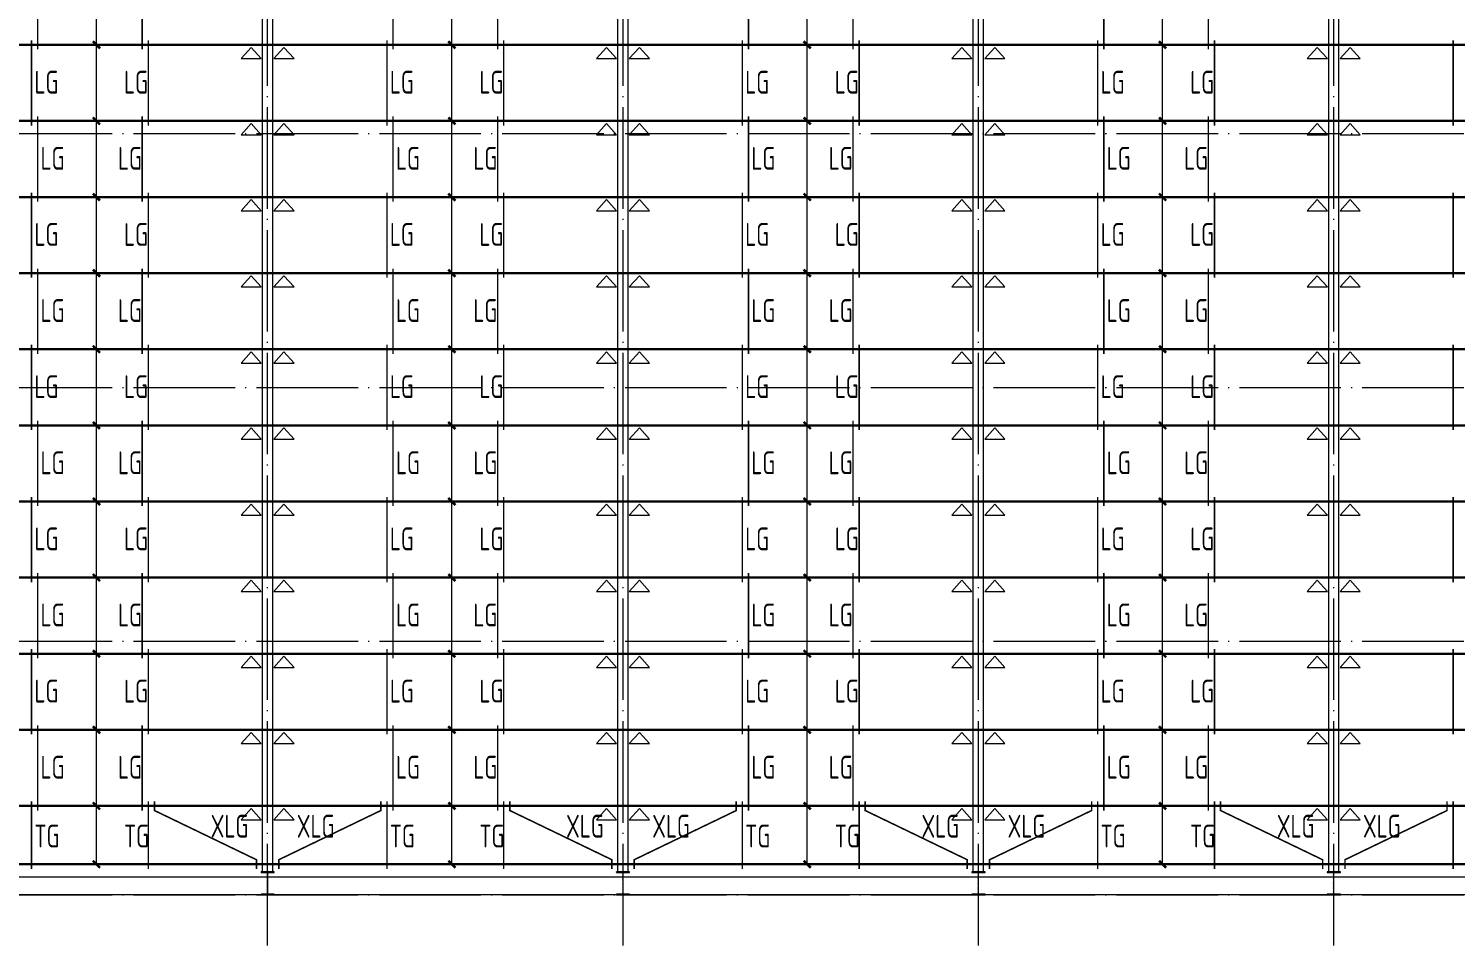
# Model space of a CAD drawing. Header units: millimetres. Extents: x 19781 to 898973, y -947928 to -267362.
# Drawn here: x 460426 to 488533, y -622370 to -604299 of the extents above; entities that cross this region are included whole.
import ezdxf

# ---------------------------------------------------------------- set-up
doc = ezdxf.new("R2010")
doc.units = ezdxf.units.MM
doc.header["$LTSCALE"] = 100
doc.linetypes.add('CENTER', pattern=[50.8, 31.75, -6.35, 6.35, -6.35])
doc.linetypes.add('DOTE', pattern=[2.42, 2, -0.2, 0.02, -0.2])
for name, color, linetype, lineweight in [('10', 7, 'Continuous', 18), ('C', 6, 'CENTER', 18), ('DOTE', 1, 'DOTE', 18), ('PUB_DIM', 3, 'Continuous', 18), ('THICK', 6, 'Continuous', 18), ('卫浴', 7, 'Continuous', 18), ('数字', 3, 'Continuous', 20), ('构件号', 1, 'Continuous', 18), ('系杆支撑', 2, 'Continuous', 18), ('钢柱', 4, 'Continuous', 20), ('钢梁', 4, 'Continuous', 5)]:
    doc.layers.add(name, color=color, linetype=linetype, lineweight=lineweight)
doc.styles.add('TSSD_REIN', font='tssdeng.shx', dxfattribs={"width": 0.7, "bigfont": 'hztxt.shx'})
pattern_1 = [(45, (0, 0), (-7.07106781, 7.07106781), []), (45, (0, 2.5), (-7.07106781, 7.07106781), [])]

msp = doc.modelspace()

# ---------------------------------------------------------------- hatches: boundary and pattern name
at = {"layer": '10', "ltscale": 100}
h = msp.add_hatch(dxfattribs=at)
h.set_pattern_fill('金属', color=256, style=0, pattern_type=0)
h.set_pattern_definition(pattern_1)
h.paths.add_polyline_path([(465140.21, -620932.05), (465266.21, -620932.05), (465266.21, -620920.05), (465006.21, -620920.05), (465006.21, -620932.05), (465132.21, -620932.05), (465132.21, -621358.05), (465006.21, -621358.05), (465006.21, -621370.05), (465266.21, -621370.05), (465266.21, -621358.05), (465140.21, -621358.05)], flags=0)
h = msp.add_hatch(dxfattribs=at)
h.set_pattern_fill('金属', color=256, style=0, pattern_type=0)
h.set_pattern_definition(pattern_1)
h.paths.add_polyline_path([(472140.21, -620932.05), (472266.21, -620932.05), (472266.21, -620920.05), (472006.21, -620920.05), (472006.21, -620932.05), (472132.21, -620932.05), (472132.21, -621358.05), (472006.21, -621358.05), (472006.21, -621370.05), (472266.21, -621370.05), (472266.21, -621358.05), (472140.21, -621358.05)], flags=0)
h = msp.add_hatch(dxfattribs=at)
h.set_pattern_fill('金属', color=256, style=0, pattern_type=0)
h.set_pattern_definition(pattern_1)
h.paths.add_polyline_path([(479140.21, -620932.05), (479266.21, -620932.05), (479266.21, -620920.05), (479006.21, -620920.05), (479006.21, -620932.05), (479132.21, -620932.05), (479132.21, -621358.05), (479006.21, -621358.05), (479006.21, -621370.05), (479266.21, -621370.05), (479266.21, -621358.05), (479140.21, -621358.05)], flags=0)
h = msp.add_hatch(dxfattribs=at)
h.set_pattern_fill('金属', color=256, style=0, pattern_type=0)
h.set_pattern_definition(pattern_1)
h.paths.add_polyline_path([(486140.21, -620932.05), (486266.21, -620932.05), (486266.21, -620920.05), (486006.21, -620920.05), (486006.21, -620932.05), (486132.21, -620932.05), (486132.21, -621358.05), (486006.21, -621358.05), (486006.21, -621370.05), (486266.21, -621370.05), (486266.21, -621358.05), (486140.21, -621358.05)], flags=0)

# ---------------------------------------------------------------- linework, layer by layer
at = {"layer": 'C'}
for points in [[(461694.21, -604550.05, 50, 50, 0), (461834.21, -604690.05, 50, 50, 0)], [(468694.21, -604550.05, 50, 50, 0), (468834.21, -604690.05, 50, 50, 0)], [(475694.21, -604550.05, 50, 50, 0), (475834.21, -604690.05, 50, 50, 0)], [(482694.21, -604550.05, 50, 50, 0), (482834.21, -604690.05, 50, 50, 0)], [(461694.21, -606050.05, 50, 50, 0), (461834.21, -606190.05, 50, 50, 0)], [(468694.21, -606050.05, 50, 50, 0), (468834.21, -606190.05, 50, 50, 0)], [(475694.21, -606050.05, 50, 50, 0), (475834.21, -606190.05, 50, 50, 0)], [(482694.21, -606050.05, 50, 50, 0), (482834.21, -606190.05, 50, 50, 0)], [(461694.21, -607550.05, 50, 50, 0), (461834.21, -607690.05, 50, 50, 0)], [(468694.21, -607550.05, 50, 50, 0), (468834.21, -607690.05, 50, 50, 0)], [(475694.21, -607550.05, 50, 50, 0), (475834.21, -607690.05, 50, 50, 0)], [(482694.21, -607550.05, 50, 50, 0), (482834.21, -607690.05, 50, 50, 0)], [(461694.21, -609050.05, 50, 50, 0), (461834.21, -609190.05, 50, 50, 0)], [(468694.21, -609050.05, 50, 50, 0), (468834.21, -609190.05, 50, 50, 0)], [(475694.21, -609050.05, 50, 50, 0), (475834.21, -609190.05, 50, 50, 0)], [(482694.21, -609050.05, 50, 50, 0), (482834.21, -609190.05, 50, 50, 0)], [(461694.21, -610550.05, 50, 50, 0), (461834.21, -610690.05, 50, 50, 0)], [(468694.21, -610550.05, 50, 50, 0), (468834.21, -610690.05, 50, 50, 0)], [(475694.21, -610550.05, 50, 50, 0), (475834.21, -610690.05, 50, 50, 0)], [(482694.21, -610550.05, 50, 50, 0), (482834.21, -610690.05, 50, 50, 0)], [(461694.21, -612050.05, 50, 50, 0), (461834.21, -612190.05, 50, 50, 0)], [(468694.21, -612050.05, 50, 50, 0), (468834.21, -612190.05, 50, 50, 0)], [(475694.21, -612050.05, 50, 50, 0), (475834.21, -612190.05, 50, 50, 0)], [(482694.21, -612050.05, 50, 50, 0), (482834.21, -612190.05, 50, 50, 0)], [(461694.21, -613550.05, 50, 50, 0), (461834.21, -613690.05, 50, 50, 0)], [(468694.21, -613550.05, 50, 50, 0), (468834.21, -613690.05, 50, 50, 0)], [(475694.21, -613550.05, 50, 50, 0), (475834.21, -613690.05, 50, 50, 0)], [(482694.21, -613550.05, 50, 50, 0), (482834.21, -613690.05, 50, 50, 0)], [(461694.21, -615050.05, 50, 50, 0), (461834.21, -615190.05, 50, 50, 0)], [(468694.21, -615050.05, 50, 50, 0), (468834.21, -615190.05, 50, 50, 0)], [(475694.21, -615050.05, 50, 50, 0), (475834.21, -615190.05, 50, 50, 0)], [(482694.21, -615050.05, 50, 50, 0), (482834.21, -615190.05, 50, 50, 0)], [(461694.21, -616550.05, 50, 50, 0), (461834.21, -616690.05, 50, 50, 0)], [(468694.21, -616550.05, 50, 50, 0), (468834.21, -616690.05, 50, 50, 0)], [(475694.21, -616550.05, 50, 50, 0), (475834.21, -616690.05, 50, 50, 0)], [(482694.21, -616550.05, 50, 50, 0), (482834.21, -616690.05, 50, 50, 0)], [(461694.21, -618050.05, 50, 50, 0), (461834.21, -618190.05, 50, 50, 0)], [(468694.21, -618050.05, 50, 50, 0), (468834.21, -618190.05, 50, 50, 0)], [(475694.21, -618050.05, 50, 50, 0), (475834.21, -618190.05, 50, 50, 0)], [(482694.21, -618050.05, 50, 50, 0), (482834.21, -618190.05, 50, 50, 0)], [(461694.21, -619550.05, 50, 50, 0), (461834.21, -619690.05, 50, 50, 0)], [(468694.21, -619550.05, 50, 50, 0), (468834.21, -619690.05, 50, 50, 0)], [(475694.21, -619550.05, 50, 50, 0), (475834.21, -619690.05, 50, 50, 0)], [(482694.21, -619550.05, 50, 50, 0), (482834.21, -619690.05, 50, 50, 0)], [(461694.21, -620700.05, 50, 50, 0), (461834.21, -620840.05, 50, 50, 0)], [(468694.21, -620700.05, 50, 50, 0), (468834.21, -620840.05, 50, 50, 0)], [(475694.21, -620700.05, 50, 50, 0), (475834.21, -620840.05, 50, 50, 0)], [(482694.21, -620700.05, 50, 50, 0), (482834.21, -620840.05, 50, 50, 0)]]:
    msp.add_lwpolyline(points, format="xyseb", dxfattribs=at)
at = {"layer": 'DOTE', "linetype": 'DOTE', "ltscale": 10}
for p, q in [((465136.21, -622370.05), (465136.21, -580370.05)), ((472136.21, -622370.05), (472136.21, -580370.05)), ((479136.21, -622370.05), (479136.21, -580370.05)), ((486136.21, -622370.05), (486136.21, -580370.05)), ((443136.21, -606370.05), (543136.21, -606370.05)), ((443136.21, -611370.05), (543136.21, -611370.05)), ((443136.21, -616370.05), (543136.21, -616370.05)), ((443136.21, -621370.05), (543136.21, -621370.05))]:
    msp.add_line(p, q, dxfattribs=at)
at = {"layer": 'PUB_DIM', "color": 6, "linetype": 'Continuous'}
for points in [[(465009.39, -604892.32), (464811.04, -604669.69), (464612.68, -604892.32)], [(465656.39, -604892.32), (465458.04, -604669.69), (465259.68, -604892.32)], [(472009.39, -604892.32), (471811.04, -604669.69), (471612.68, -604892.32)], [(472656.39, -604892.32), (472458.04, -604669.69), (472259.68, -604892.32)], [(479009.39, -604892.32), (478811.04, -604669.69), (478612.68, -604892.32)], [(479656.39, -604892.32), (479458.04, -604669.69), (479259.68, -604892.32)], [(486009.39, -604892.32), (485811.04, -604669.69), (485612.68, -604892.32)], [(486656.39, -604892.32), (486458.04, -604669.69), (486259.68, -604892.32)], [(465009.39, -606392.32), (464811.04, -606169.69), (464612.68, -606392.32)], [(465656.39, -606392.32), (465458.04, -606169.69), (465259.68, -606392.32)], [(472009.39, -606392.32), (471811.04, -606169.69), (471612.68, -606392.32)], [(472656.39, -606392.32), (472458.04, -606169.69), (472259.68, -606392.32)], [(479009.39, -606392.32), (478811.04, -606169.69), (478612.68, -606392.32)], [(479656.39, -606392.32), (479458.04, -606169.69), (479259.68, -606392.32)], [(486009.39, -606392.32), (485811.04, -606169.69), (485612.68, -606392.32)], [(486656.39, -606392.32), (486458.04, -606169.69), (486259.68, -606392.32)], [(465009.39, -607892.32), (464811.04, -607669.69), (464612.68, -607892.32)], [(465656.39, -607892.32), (465458.04, -607669.69), (465259.68, -607892.32)], [(472009.39, -607892.32), (471811.04, -607669.69), (471612.68, -607892.32)], [(472656.39, -607892.32), (472458.04, -607669.69), (472259.68, -607892.32)], [(479009.39, -607892.32), (478811.04, -607669.69), (478612.68, -607892.32)], [(479656.39, -607892.32), (479458.04, -607669.69), (479259.68, -607892.32)], [(486009.39, -607892.32), (485811.04, -607669.69), (485612.68, -607892.32)], [(486656.39, -607892.32), (486458.04, -607669.69), (486259.68, -607892.32)], [(465009.39, -609392.32), (464811.04, -609169.69), (464612.68, -609392.32)], [(465656.39, -609392.32), (465458.04, -609169.69), (465259.68, -609392.32)], [(472009.39, -609392.32), (471811.04, -609169.69), (471612.68, -609392.32)], [(472656.39, -609392.32), (472458.04, -609169.69), (472259.68, -609392.32)], [(479009.39, -609392.32), (478811.04, -609169.69), (478612.68, -609392.32)], [(479656.39, -609392.32), (479458.04, -609169.69), (479259.68, -609392.32)], [(486009.39, -609392.32), (485811.04, -609169.69), (485612.68, -609392.32)], [(486656.39, -609392.32), (486458.04, -609169.69), (486259.68, -609392.32)], [(465009.39, -610892.32), (464811.04, -610669.69), (464612.68, -610892.32)], [(465656.39, -610892.32), (465458.04, -610669.69), (465259.68, -610892.32)], [(472009.39, -610892.32), (471811.04, -610669.69), (471612.68, -610892.32)], [(472656.39, -610892.32), (472458.04, -610669.69), (472259.68, -610892.32)], [(479009.39, -610892.32), (478811.04, -610669.69), (478612.68, -610892.32)], [(479656.39, -610892.32), (479458.04, -610669.69), (479259.68, -610892.32)], [(486009.39, -610892.32), (485811.04, -610669.69), (485612.68, -610892.32)], [(486656.39, -610892.32), (486458.04, -610669.69), (486259.68, -610892.32)], [(465009.39, -612392.32), (464811.04, -612169.69), (464612.68, -612392.32)], [(465656.39, -612392.32), (465458.04, -612169.69), (465259.68, -612392.32)], [(472009.39, -612392.32), (471811.04, -612169.69), (471612.68, -612392.32)], [(472656.39, -612392.32), (472458.04, -612169.69), (472259.68, -612392.32)], [(479009.39, -612392.32), (478811.04, -612169.69), (478612.68, -612392.32)], [(479656.39, -612392.32), (479458.04, -612169.69), (479259.68, -612392.32)], [(486009.39, -612392.32), (485811.04, -612169.69), (485612.68, -612392.32)], [(486656.39, -612392.32), (486458.04, -612169.69), (486259.68, -612392.32)], [(465009.39, -613892.32), (464811.04, -613669.69), (464612.68, -613892.32)], [(465656.39, -613892.32), (465458.04, -613669.69), (465259.68, -613892.32)], [(472009.39, -613892.32), (471811.04, -613669.69), (471612.68, -613892.32)], [(472656.39, -613892.32), (472458.04, -613669.69), (472259.68, -613892.32)], [(479009.39, -613892.32), (478811.04, -613669.69), (478612.68, -613892.32)], [(479656.39, -613892.32), (479458.04, -613669.69), (479259.68, -613892.32)], [(486009.39, -613892.32), (485811.04, -613669.69), (485612.68, -613892.32)], [(486656.39, -613892.32), (486458.04, -613669.69), (486259.68, -613892.32)], [(465009.39, -615392.32), (464811.04, -615169.69), (464612.68, -615392.32)], [(465656.39, -615392.32), (465458.04, -615169.69), (465259.68, -615392.32)], [(472009.39, -615392.32), (471811.04, -615169.69), (471612.68, -615392.32)], [(472656.39, -615392.32), (472458.04, -615169.69), (472259.68, -615392.32)], [(479009.39, -615392.32), (478811.04, -615169.69), (478612.68, -615392.32)], [(479656.39, -615392.32), (479458.04, -615169.69), (479259.68, -615392.32)], [(486009.39, -615392.32), (485811.04, -615169.69), (485612.68, -615392.32)], [(486656.39, -615392.32), (486458.04, -615169.69), (486259.68, -615392.32)], [(465009.39, -616892.32), (464811.04, -616669.69), (464612.68, -616892.32)], [(465656.39, -616892.32), (465458.04, -616669.69), (465259.68, -616892.32)], [(472009.39, -616892.32), (471811.04, -616669.69), (471612.68, -616892.32)], [(472656.39, -616892.32), (472458.04, -616669.69), (472259.68, -616892.32)], [(479009.39, -616892.32), (478811.04, -616669.69), (478612.68, -616892.32)], [(479656.39, -616892.32), (479458.04, -616669.69), (479259.68, -616892.32)], [(486009.39, -616892.32), (485811.04, -616669.69), (485612.68, -616892.32)], [(486656.39, -616892.32), (486458.04, -616669.69), (486259.68, -616892.32)], [(465009.39, -618392.32), (464811.04, -618169.69), (464612.68, -618392.32)], [(465656.39, -618392.32), (465458.04, -618169.69), (465259.68, -618392.32)], [(472009.39, -618392.32), (471811.04, -618169.69), (471612.68, -618392.32)], [(472656.39, -618392.32), (472458.04, -618169.69), (472259.68, -618392.32)], [(479009.39, -618392.32), (478811.04, -618169.69), (478612.68, -618392.32)], [(479656.39, -618392.32), (479458.04, -618169.69), (479259.68, -618392.32)], [(486009.39, -618392.32), (485811.04, -618169.69), (485612.68, -618392.32)], [(486656.39, -618392.32), (486458.04, -618169.69), (486259.68, -618392.32)], [(465009.39, -619892.32), (464811.04, -619669.69), (464612.68, -619892.32)], [(465656.39, -619892.32), (465458.04, -619669.69), (465259.68, -619892.32)], [(472009.39, -619892.32), (471811.04, -619669.69), (471612.68, -619892.32)], [(472656.39, -619892.32), (472458.04, -619669.69), (472259.68, -619892.32)], [(479009.39, -619892.32), (478811.04, -619669.69), (478612.68, -619892.32)], [(479656.39, -619892.32), (479458.04, -619669.69), (479259.68, -619892.32)], [(486009.39, -619892.32), (485811.04, -619669.69), (485612.68, -619892.32)], [(486656.39, -619892.32), (486458.04, -619669.69), (486259.68, -619892.32)]]:
    msp.add_lwpolyline(points, close=True, dxfattribs=at)
at = {"layer": 'THICK', "ltscale": 100}
for p, q in [((461764.21, -620770.05), (461764.21, -580069.48)), ((468764.21, -620770.05), (468764.21, -580069.48)), ((475764.21, -620770.05), (475764.21, -580069.48)), ((482764.21, -620770.05), (482764.21, -580069.48))]:
    msp.add_line(p, q, dxfattribs=at)
at = {"layer": '卫浴', "ltscale": 100}
msp.add_lwpolyline([(542136.21, -621020.05), (542136.21, -621370.05), (444136.21, -621370.05), (444136.21, -621020.05)], close=True, dxfattribs=at)
at = {"layer": '构件号'}
for points in [[(542136.21, -604620.05, 45, 45, 0), (444136.21, -604620.05, 45, 45, 0)], [(542136.21, -606120.05, 45, 45, 0), (444136.21, -606120.05, 45, 45, 0)], [(542136.21, -607620.05, 45, 45, 0), (444136.21, -607620.05, 45, 45, 0)], [(542136.21, -609120.05, 45, 45, 0), (444136.21, -609120.05, 45, 45, 0)], [(542136.21, -610620.05, 45, 45, 0), (444136.21, -610620.05, 45, 45, 0)], [(542136.21, -612120.05, 45, 45, 0), (444136.21, -612120.05, 45, 45, 0)], [(542136.21, -613620.05, 45, 45, 0), (444136.21, -613620.05, 45, 45, 0)], [(542136.21, -615120.05, 45, 45, 0), (444136.21, -615120.05, 45, 45, 0)], [(542136.21, -616620.05, 45, 45, 0), (444136.21, -616620.05, 45, 45, 0)], [(542136.21, -618120.05, 45, 45, 0), (444136.21, -618120.05, 45, 45, 0)], [(542136.21, -619620.05, 45, 45, 0), (444136.21, -619620.05, 45, 45, 0)], [(542136.21, -620770.05, 45, 45, 0), (444136.21, -620770.05, 45, 45, 0)]]:
    msp.add_lwpolyline(points, format="xyseb", dxfattribs=at)
at = {"layer": '系杆支撑'}
for points in [[(460606.21, -604710.21, 30, 30, 0), (460606.21, -603030.24, 30, 30, 0)], [(462666.21, -604710.21, 30, 30, 0), (462666.21, -603030.24, 30, 30, 0)], [(467606.21, -604710.21, 30, 30, 0), (467606.21, -603030.24, 30, 30, 0)], [(469666.21, -604710.21, 30, 30, 0), (469666.21, -603030.24, 30, 30, 0)], [(474606.21, -604710.21, 30, 30, 0), (474606.21, -603030.24, 30, 30, 0)], [(476666.21, -604710.21, 30, 30, 0), (476666.21, -603030.24, 30, 30, 0)], [(481606.21, -604710.21, 30, 30, 0), (481606.21, -603030.24, 30, 30, 0)], [(483666.21, -604710.21, 30, 30, 0), (483666.21, -603030.24, 30, 30, 0)], [(460486.21, -606210.21, 30, 30, 0), (460486.21, -604530.24, 30, 30, 0)], [(462786.21, -606210.21, 30, 30, 0), (462786.21, -604530.24, 30, 30, 0)], [(467486.21, -606210.21, 30, 30, 0), (467486.21, -604530.24, 30, 30, 0)], [(469786.21, -606210.21, 30, 30, 0), (469786.21, -604530.24, 30, 30, 0)], [(474486.21, -606210.21, 30, 30, 0), (474486.21, -604530.24, 30, 30, 0)], [(476786.21, -606210.21, 30, 30, 0), (476786.21, -604530.24, 30, 30, 0)], [(481486.21, -606210.21, 30, 30, 0), (481486.21, -604530.24, 30, 30, 0)], [(483786.21, -606210.21, 30, 30, 0), (483786.21, -604530.24, 30, 30, 0)], [(488486.21, -606210.21, 30, 30, 0), (488486.21, -604530.24, 30, 30, 0)], [(460606.21, -607710.21, 30, 30, 0), (460606.21, -606030.24, 30, 30, 0)], [(462666.21, -607710.21, 30, 30, 0), (462666.21, -606030.24, 30, 30, 0)], [(467606.21, -607710.21, 30, 30, 0), (467606.21, -606030.24, 30, 30, 0)], [(469666.21, -607710.21, 30, 30, 0), (469666.21, -606030.24, 30, 30, 0)], [(474606.21, -607710.21, 30, 30, 0), (474606.21, -606030.24, 30, 30, 0)], [(476666.21, -607710.21, 30, 30, 0), (476666.21, -606030.24, 30, 30, 0)], [(481606.21, -607710.21, 30, 30, 0), (481606.21, -606030.24, 30, 30, 0)], [(483666.21, -607710.21, 30, 30, 0), (483666.21, -606030.24, 30, 30, 0)], [(460486.21, -609210.21, 30, 30, 0), (460486.21, -607530.24, 30, 30, 0)], [(462786.21, -609210.21, 30, 30, 0), (462786.21, -607530.24, 30, 30, 0)], [(467486.21, -609210.21, 30, 30, 0), (467486.21, -607530.24, 30, 30, 0)], [(469786.21, -609210.21, 30, 30, 0), (469786.21, -607530.24, 30, 30, 0)], [(474486.21, -609210.21, 30, 30, 0), (474486.21, -607530.24, 30, 30, 0)], [(476786.21, -609210.21, 30, 30, 0), (476786.21, -607530.24, 30, 30, 0)], [(481486.21, -609210.21, 30, 30, 0), (481486.21, -607530.24, 30, 30, 0)], [(483786.21, -609210.21, 30, 30, 0), (483786.21, -607530.24, 30, 30, 0)], [(488486.21, -609210.21, 30, 30, 0), (488486.21, -607530.24, 30, 30, 0)], [(460606.21, -610710.21, 30, 30, 0), (460606.21, -609030.24, 30, 30, 0)], [(462666.21, -610710.21, 30, 30, 0), (462666.21, -609030.24, 30, 30, 0)], [(467606.21, -610710.21, 30, 30, 0), (467606.21, -609030.24, 30, 30, 0)], [(469666.21, -610710.21, 30, 30, 0), (469666.21, -609030.24, 30, 30, 0)], [(474606.21, -610710.21, 30, 30, 0), (474606.21, -609030.24, 30, 30, 0)], [(476666.21, -610710.21, 30, 30, 0), (476666.21, -609030.24, 30, 30, 0)], [(481606.21, -610710.21, 30, 30, 0), (481606.21, -609030.24, 30, 30, 0)], [(483666.21, -610710.21, 30, 30, 0), (483666.21, -609030.24, 30, 30, 0)], [(460486.21, -612210.21, 30, 30, 0), (460486.21, -610530.24, 30, 30, 0)], [(462786.21, -612210.21, 30, 30, 0), (462786.21, -610530.24, 30, 30, 0)], [(467486.21, -612210.21, 30, 30, 0), (467486.21, -610530.24, 30, 30, 0)], [(469786.21, -612210.21, 30, 30, 0), (469786.21, -610530.24, 30, 30, 0)], [(474486.21, -612210.21, 30, 30, 0), (474486.21, -610530.24, 30, 30, 0)], [(476786.21, -612210.21, 30, 30, 0), (476786.21, -610530.24, 30, 30, 0)], [(481486.21, -612210.21, 30, 30, 0), (481486.21, -610530.24, 30, 30, 0)], [(483786.21, -612210.21, 30, 30, 0), (483786.21, -610530.24, 30, 30, 0)], [(488486.21, -612210.21, 30, 30, 0), (488486.21, -610530.24, 30, 30, 0)], [(460606.21, -613710.21, 30, 30, 0), (460606.21, -612030.24, 30, 30, 0)], [(462666.21, -613710.21, 30, 30, 0), (462666.21, -612030.24, 30, 30, 0)], [(467606.21, -613710.21, 30, 30, 0), (467606.21, -612030.24, 30, 30, 0)], [(469666.21, -613710.21, 30, 30, 0), (469666.21, -612030.24, 30, 30, 0)], [(474606.21, -613710.21, 30, 30, 0), (474606.21, -612030.24, 30, 30, 0)], [(476666.21, -613710.21, 30, 30, 0), (476666.21, -612030.24, 30, 30, 0)], [(481606.21, -613710.21, 30, 30, 0), (481606.21, -612030.24, 30, 30, 0)], [(483666.21, -613710.21, 30, 30, 0), (483666.21, -612030.24, 30, 30, 0)], [(460486.21, -615210.21, 30, 30, 0), (460486.21, -613530.24, 30, 30, 0)], [(462786.21, -615210.21, 30, 30, 0), (462786.21, -613530.24, 30, 30, 0)], [(467486.21, -615210.21, 30, 30, 0), (467486.21, -613530.24, 30, 30, 0)], [(469786.21, -615210.21, 30, 30, 0), (469786.21, -613530.24, 30, 30, 0)], [(474486.21, -615210.21, 30, 30, 0), (474486.21, -613530.24, 30, 30, 0)], [(476786.21, -615210.21, 30, 30, 0), (476786.21, -613530.24, 30, 30, 0)], [(481486.21, -615210.21, 30, 30, 0), (481486.21, -613530.24, 30, 30, 0)], [(483786.21, -615210.21, 30, 30, 0), (483786.21, -613530.24, 30, 30, 0)], [(488486.21, -615210.21, 30, 30, 0), (488486.21, -613530.24, 30, 30, 0)], [(460606.21, -616710.21, 30, 30, 0), (460606.21, -615030.24, 30, 30, 0)], [(462666.21, -616710.21, 30, 30, 0), (462666.21, -615030.24, 30, 30, 0)], [(467606.21, -616710.21, 30, 30, 0), (467606.21, -615030.24, 30, 30, 0)], [(469666.21, -616710.21, 30, 30, 0), (469666.21, -615030.24, 30, 30, 0)], [(474606.21, -616710.21, 30, 30, 0), (474606.21, -615030.24, 30, 30, 0)], [(476666.21, -616710.21, 30, 30, 0), (476666.21, -615030.24, 30, 30, 0)], [(481606.21, -616710.21, 30, 30, 0), (481606.21, -615030.24, 30, 30, 0)], [(483666.21, -616710.21, 30, 30, 0), (483666.21, -615030.24, 30, 30, 0)], [(460486.21, -618210.21, 30, 30, 0), (460486.21, -616530.24, 30, 30, 0)], [(462786.21, -618210.21, 30, 30, 0), (462786.21, -616530.24, 30, 30, 0)], [(467486.21, -618210.21, 30, 30, 0), (467486.21, -616530.24, 30, 30, 0)], [(469786.21, -618210.21, 30, 30, 0), (469786.21, -616530.24, 30, 30, 0)], [(474486.21, -618210.21, 30, 30, 0), (474486.21, -616530.24, 30, 30, 0)], [(476786.21, -618210.21, 30, 30, 0), (476786.21, -616530.24, 30, 30, 0)], [(481486.21, -618210.21, 30, 30, 0), (481486.21, -616530.24, 30, 30, 0)], [(483786.21, -618210.21, 30, 30, 0), (483786.21, -616530.24, 30, 30, 0)], [(488486.21, -618210.21, 30, 30, 0), (488486.21, -616530.24, 30, 30, 0)], [(460606.21, -619710.21, 30, 30, 0), (460606.21, -618030.24, 30, 30, 0)], [(462666.21, -619710.21, 30, 30, 0), (462666.21, -618030.24, 30, 30, 0)], [(467606.21, -619710.21, 30, 30, 0), (467606.21, -618030.24, 30, 30, 0)], [(469666.21, -619710.21, 30, 30, 0), (469666.21, -618030.24, 30, 30, 0)], [(474606.21, -619710.21, 30, 30, 0), (474606.21, -618030.24, 30, 30, 0)], [(476666.21, -619710.21, 30, 30, 0), (476666.21, -618030.24, 30, 30, 0)], [(481606.21, -619710.21, 30, 30, 0), (481606.21, -618030.24, 30, 30, 0)], [(483666.21, -619710.21, 30, 30, 0), (483666.21, -618030.24, 30, 30, 0)], [(460486.21, -619529.89, 30, 30, 0), (460486.21, -620859.87, 30, 30, 0)], [(462786.21, -619529.89, 30, 30, 0), (462786.21, -620859.87, 30, 30, 0)], [(464916.09, -620859.87, 30, 30, 0), (464916.09, -620680.24, 30, 30, 0), (462906.21, -619710.21, 30, 30, 0), (462906.21, -619529.89, 30, 30, 0)], [(465356.33, -620859.87, 30, 30, 0), (465356.33, -620680.24, 30, 30, 0), (467366.21, -619710.21, 30, 30, 0), (467366.21, -619529.89, 30, 30, 0)], [(467486.21, -619529.89, 30, 30, 0), (467486.21, -620859.87, 30, 30, 0)], [(469786.21, -619529.89, 30, 30, 0), (469786.21, -620859.87, 30, 30, 0)], [(471916.09, -620859.87, 30, 30, 0), (471916.09, -620680.24, 30, 30, 0), (469906.21, -619710.21, 30, 30, 0), (469906.21, -619529.89, 30, 30, 0)], [(472356.33, -620859.87, 30, 30, 0), (472356.33, -620680.24, 30, 30, 0), (474366.21, -619710.21, 30, 30, 0), (474366.21, -619529.89, 30, 30, 0)], [(474486.21, -619529.89, 30, 30, 0), (474486.21, -620859.87, 30, 30, 0)], [(476786.21, -619529.89, 30, 30, 0), (476786.21, -620859.87, 30, 30, 0)], [(478916.09, -620859.87, 30, 30, 0), (478916.09, -620680.24, 30, 30, 0), (476906.21, -619710.21, 30, 30, 0), (476906.21, -619529.89, 30, 30, 0)], [(479356.33, -620859.87, 30, 30, 0), (479356.33, -620680.24, 30, 30, 0), (481366.21, -619710.21, 30, 30, 0), (481366.21, -619529.89, 30, 30, 0)], [(481486.21, -619529.89, 30, 30, 0), (481486.21, -620859.87, 30, 30, 0)], [(483786.21, -619529.89, 30, 30, 0), (483786.21, -620859.87, 30, 30, 0)], [(485916.09, -620859.87, 30, 30, 0), (485916.09, -620680.24, 30, 30, 0), (483906.21, -619710.21, 30, 30, 0), (483906.21, -619529.89, 30, 30, 0)], [(486356.33, -620859.87, 30, 30, 0), (486356.33, -620680.24, 30, 30, 0), (488366.21, -619710.21, 30, 30, 0), (488366.21, -619529.89, 30, 30, 0)], [(488486.21, -619529.89, 30, 30, 0), (488486.21, -620859.87, 30, 30, 0)]]:
    msp.add_lwpolyline(points, format="xyseb", dxfattribs=at)
at = {"layer": '钢柱', "ltscale": 100}
for points in [[(465140.21, -620932.05), (465266.21, -620932.05), (465266.21, -620920.05), (465006.21, -620920.05), (465006.21, -620932.05), (465132.21, -620932.05), (465132.21, -621358.05), (465006.21, -621358.05), (465006.21, -621370.05), (465266.21, -621370.05), (465266.21, -621358.05), (465140.21, -621358.05)], [(472140.21, -620932.05), (472266.21, -620932.05), (472266.21, -620920.05), (472006.21, -620920.05), (472006.21, -620932.05), (472132.21, -620932.05), (472132.21, -621358.05), (472006.21, -621358.05), (472006.21, -621370.05), (472266.21, -621370.05), (472266.21, -621358.05), (472140.21, -621358.05)], [(479140.21, -620932.05), (479266.21, -620932.05), (479266.21, -620920.05), (479006.21, -620920.05), (479006.21, -620932.05), (479132.21, -620932.05), (479132.21, -621358.05), (479006.21, -621358.05), (479006.21, -621370.05), (479266.21, -621370.05), (479266.21, -621358.05), (479140.21, -621358.05)], [(486140.21, -620932.05), (486266.21, -620932.05), (486266.21, -620920.05), (486006.21, -620920.05), (486006.21, -620932.05), (486132.21, -620932.05), (486132.21, -621358.05), (486006.21, -621358.05), (486006.21, -621370.05), (486266.21, -621370.05), (486266.21, -621358.05), (486140.21, -621358.05)]]:
    msp.add_lwpolyline(points, close=True, dxfattribs=at)
at = {"layer": '钢梁', "ltscale": 100}
for p, q in [((465036.21, -620920.05), (465036.21, -581820.05)), ((465236.21, -620920.05), (465236.21, -581820.05)), ((472036.21, -620920.05), (472036.21, -581820.05)), ((472236.21, -620920.05), (472236.21, -581820.05)), ((479036.21, -620920.05), (479036.21, -581820.05)), ((479236.21, -620920.05), (479236.21, -581820.05)), ((486036.21, -620920.05), (486036.21, -581820.05)), ((486236.21, -620920.05), (486236.21, -581820.05))]:
    msp.add_line(p, q, dxfattribs=at)

# ---------------------------------------------------------------- texts
at = {"layer": '数字', "ltscale": 100, "style": 'TSSD_REIN', "width": 0.7}
for s, p in [('LG', (460543.58, -605581.83)), ('LG', (462307.58, -605581.83)), ('LG', (467543.58, -605581.83)), ('LG', (469307.58, -605581.83)), ('LG', (474543.58, -605581.83)), ('LG', (476307.58, -605581.83)), ('LG', (481543.58, -605581.83)), ('LG', (483307.58, -605581.83)), ('LG', (460663.58, -607081.83)), ('LG', (462187.58, -607081.83)), ('LG', (467663.58, -607081.83)), ('LG', (469187.58, -607081.83)), ('LG', (474663.58, -607081.83)), ('LG', (476187.58, -607081.83)), ('LG', (481663.58, -607081.83)), ('LG', (483187.58, -607081.83)), ('LG', (460543.58, -608581.83)), ('LG', (462307.58, -608581.83)), ('LG', (467543.58, -608581.83)), ('LG', (469307.58, -608581.83)), ('LG', (474543.58, -608581.83)), ('LG', (476307.58, -608581.83)), ('LG', (481543.58, -608581.83)), ('LG', (483307.58, -608581.83)), ('LG', (460663.58, -610081.83)), ('LG', (462187.58, -610081.83)), ('LG', (467663.58, -610081.83)), ('LG', (469187.58, -610081.83)), ('LG', (474663.58, -610081.83)), ('LG', (476187.58, -610081.83)), ('LG', (481663.58, -610081.83)), ('LG', (483187.58, -610081.83)), ('LG', (460543.58, -611581.83)), ('LG', (462307.58, -611581.83)), ('LG', (467543.58, -611581.83)), ('LG', (469307.58, -611581.83)), ('LG', (474543.58, -611581.83)), ('LG', (476307.58, -611581.83)), ('LG', (481543.58, -611581.83)), ('LG', (483307.58, -611581.83)), ('LG', (460663.58, -613081.83)), ('LG', (462187.58, -613081.83)), ('LG', (467663.58, -613081.83)), ('LG', (469187.58, -613081.83)), ('LG', (474663.58, -613081.83)), ('LG', (476187.58, -613081.83)), ('LG', (481663.58, -613081.83)), ('LG', (483187.58, -613081.83)), ('LG', (460543.58, -614581.83)), ('LG', (462307.58, -614581.83)), ('LG', (467543.58, -614581.83)), ('LG', (469307.58, -614581.83)), ('LG', (474543.58, -614581.83)), ('LG', (476307.58, -614581.83)), ('LG', (481543.58, -614581.83)), ('LG', (483307.58, -614581.83)), ('LG', (460663.58, -616081.83)), ('LG', (462187.58, -616081.83)), ('LG', (467663.58, -616081.83)), ('LG', (469187.58, -616081.83)), ('LG', (474663.58, -616081.83)), ('LG', (476187.58, -616081.83)), ('LG', (481663.58, -616081.83)), ('LG', (483187.58, -616081.83)), ('LG', (460543.58, -617581.83)), ('LG', (462307.58, -617581.83)), ('LG', (467543.58, -617581.83)), ('LG', (469307.58, -617581.83)), ('LG', (474543.58, -617581.83)), ('LG', (476307.58, -617581.83)), ('LG', (481543.58, -617581.83)), ('LG', (483307.58, -617581.83)), ('LG', (460663.58, -619081.83)), ('LG', (462187.58, -619081.83)), ('LG', (467663.58, -619081.83)), ('LG', (469187.58, -619081.83)), ('LG', (474663.58, -619081.83)), ('LG', (476187.58, -619081.83)), ('LG', (481663.58, -619081.83)), ('LG', (483187.58, -619081.83)), ('TG', (460543.58, -620437.83)), ('TG', (462307.58, -620437.83)), ('XLG', (464013.79, -620244.48)), ('XLG', (465710.79, -620244.48)), ('TG', (467543.58, -620437.83)), ('TG', (469307.58, -620437.83)), ('XLG', (471013.79, -620244.48)), ('XLG', (472710.79, -620244.48)), ('TG', (474543.58, -620437.83)), ('TG', (476307.58, -620437.83)), ('XLG', (478013.79, -620244.48)), ('XLG', (479710.79, -620244.48)), ('TG', (481543.58, -620437.83)), ('TG', (483307.58, -620437.83)), ('XLG', (485013.79, -620244.48)), ('XLG', (486710.79, -620244.48))]:
    msp.add_text(s, height=450, dxfattribs=at).set_placement(p)

doc.saveas('drawing.dxf')
